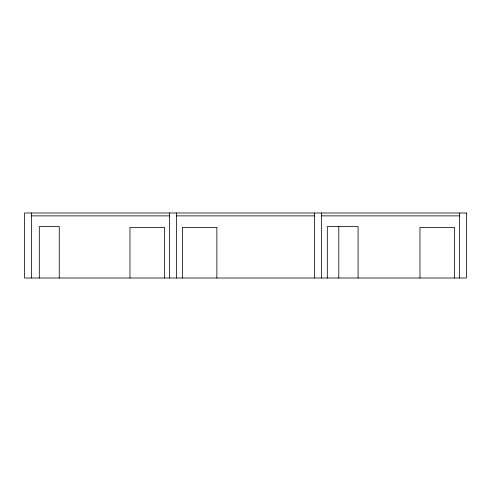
<?xml version="1.0" encoding="UTF-8"?>
<svg xmlns="http://www.w3.org/2000/svg" width="491" height="491" viewBox="0 0 491 491"><rect width="100%" height="100%" fill="white"/><g stroke="black" fill="none" stroke-linecap="round" stroke-linejoin="round"><path stroke-width="0.74" d="M31.455 215.868L169.548 215.868M176.453 215.868L314.547 215.868M321.452 215.868L459.545 215.868M459.545 212.99L459.545 278.01M454.457 278.01L454.457 227.376L419.958 227.376L419.958 278.01M358.086 278.01L358.086 226.547L327.301 226.547L327.301 278.01M338.796 226.547L338.796 278.01M321.452 212.99L321.452 278.01M314.547 212.99L314.547 278.01M216.869 278.01L216.869 227.376L182.37 227.376L182.37 278.01M176.453 212.99L176.453 278.01M169.548 212.99L169.548 278.01M164.46 278.01L164.46 227.376L129.962 227.376L129.962 278.01M59.264 278.01L59.264 226.547L39.292 226.547L39.292 278.01M31.455 212.99L31.455 278.01M466.45 212.99L24.55 212.99L24.55 278.01L466.45 278.01L466.45 212.99"/></g></svg>
